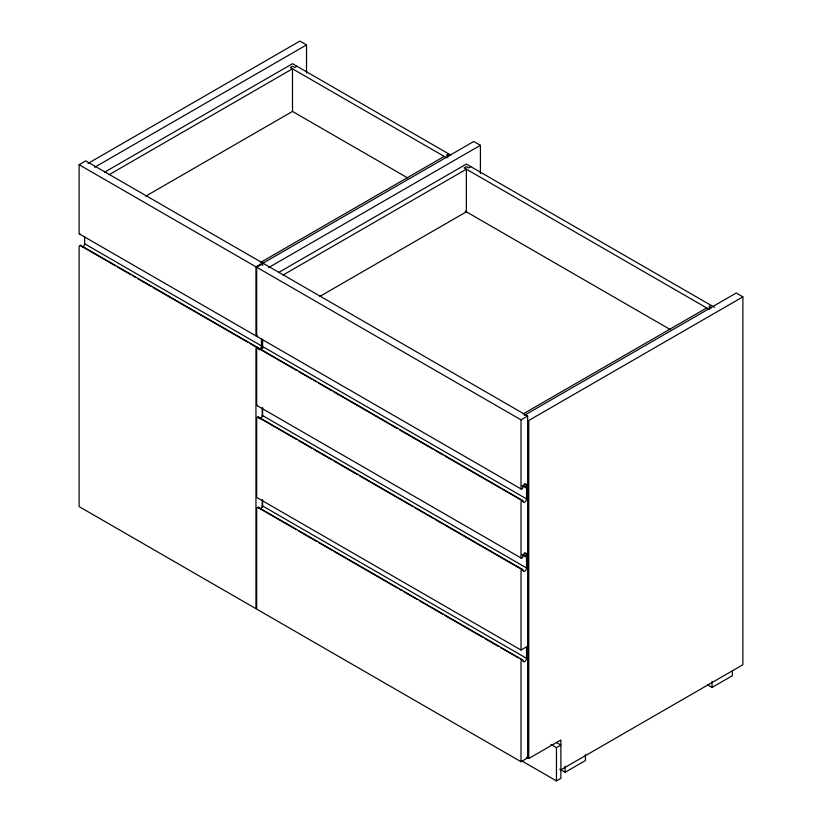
<?xml version="1.0" encoding="UTF-8"?>
<svg xmlns="http://www.w3.org/2000/svg" width="822" height="822" viewBox="0 0 822 822"><rect width="100%" height="100%" fill="white"/><g stroke="black" fill="none" stroke-linecap="round" stroke-linejoin="round"><path stroke-width="1.23" d="M80.042 233.88A1.305 0.75 -60 0 1 79.118 233.345L79.118 164.719L85.765 160.886L262.598 262.978L262.598 265.506M87.985 163.434L299.886 41.1L306.524 44.933L306.524 73.137M94.633 167.277L306.524 44.933M104.63 172.158L292.498 63.695L450.867 155.132M109.038 174.726L292.498 68.812L292.498 111.432L145.73 196.17M296.927 66.253L294.718 67.527L292.498 66.253L290.279 67.527L446.438 157.69L448.658 156.406L446.438 155.132L448.658 153.848M260.769 262.321L444.229 156.406M79.118 164.719L255.95 266.811L262.598 262.978M261.858 263.821L473.76 141.487L480.408 145.319L480.408 173.524M257.615 336.404A1.305 0.75 -60 0 1 256.69 335.869L256.69 267.232L263.338 263.4L527.652 416.004L527.652 486.768L526.553 487.405L523.213 485.483M268.506 267.664L480.408 145.319M278.504 272.544L466.372 164.081L714.452 307.305M282.922 275.113L466.372 169.198L466.372 211.819L319.604 296.557M470.8 166.64L468.591 167.914L466.372 166.64L464.163 167.914L708.913 309.226L711.133 307.942L708.913 306.668L711.133 305.394M523.244 413.867L706.704 307.942M524.333 415.367L736.235 293.022L742.883 296.865L742.883 664.741L560.881 769.813M256.69 267.232L521.014 419.847L527.652 416.004M742.883 296.865L528.762 420.484L528.762 758.521L526.553 757.237M522.104 485.699L526.553 488.258L527.652 487.621L527.652 555.826L526.553 556.463L523.213 554.542M522.104 554.747L526.553 557.316L527.652 556.679L527.652 646.195L521.014 650.038L256.69 497.423L256.69 418.562A1.305 0.75 -60 0 1 257.492 417.042A1.305 0.75 -60 0 1 258.498 417.247M258.498 507.616A1.305 0.75 -60 0 0 257.492 507.421A1.305 0.75 -60 0 0 256.69 508.941L256.69 609.112L521.014 761.717L527.652 757.884L527.652 647.048L526.553 647.685L526.553 658.34A2.61 1.51 -60 0 1 524.703 661.546A2.61 1.51 -60 0 1 522.854 660.477L520.634 659.193M528.762 758.521L560.881 739.975L560.881 778.342L556.453 780.9L522.032 761.028M550.904 744.444L556.453 747.65L560.881 745.092L556.443 742.533M559.7 769.135L565.125 772.269L585.428 760.545L585.428 754.452M707.721 684.932L712.058 687.439L732.361 675.715L732.361 670.844M292.498 111.432L407.681 177.932M465.262 211.182L670.156 329.478M524.323 483.994L526.553 485.278L526.553 487.405M525.433 486.336L527.652 487.621M79.395 233.951L256.217 336.044M256.957 336.465L521.282 489.069M84.656 236.685L84.656 243.795L261.488 345.887A2.61 1.51 -60 0 1 259.166 349.288M262.228 339.209L262.228 346.309L526.553 498.913A2.61 1.51 -60 0 1 524.703 502.119A2.61 1.51 -60 0 1 522.854 501.05L445.113 456.169M80.7 245.326L257.522 347.418M258.262 347.85L522.587 500.454M82.077 246.569L115.44 265.825M117.669 267.109L131.017 274.815M133.236 276.1L135.466 277.384M137.685 278.668L151.032 286.375M153.252 287.659L247.792 342.24M250.011 343.524L257.8 348.014A1.305 0.75 -60 0 0 256.875 347.48A1.305 0.75 -60 0 0 255.95 349.083L255.95 608.681L79.118 506.599L79.118 246.99A1.305 0.75 -60 0 1 80.042 245.388A1.305 0.75 -60 0 1 80.967 245.922A2.61 1.51 -60 0 0 81.029 246.436M296.29 370.239L258.54 348.446A2.61 1.51 -60 0 0 258.601 348.96M298.52 371.523L311.846 379.219M314.066 380.504L316.285 381.788M318.504 383.073L331.831 390.758M334.051 392.043L397.355 428.591M399.584 429.875L432.896 449.11M435.115 450.394L442.894 454.885M524.323 553.052L526.553 554.336L526.553 556.463M525.433 555.395L527.652 556.679M256.957 405.523L521.282 558.128M262.228 408.267L262.228 415.367L526.553 567.971A2.61 1.51 -60 0 1 524.703 571.167A2.61 1.51 -60 0 1 522.854 570.108L445.113 525.217M258.262 416.898L522.587 569.512M296.29 439.297L258.54 417.504A2.61 1.51 -60 0 0 258.601 418.018M298.52 440.582L311.846 448.278M314.066 449.562L331.831 459.817M334.051 461.101L357.375 474.571M359.594 475.846L412.911 506.629M415.131 507.914L432.896 518.168M435.115 519.453L442.894 523.943M262.228 499.817L262.228 505.736L526.553 658.34M258.262 507.277L522.587 659.881M296.29 529.676L258.54 507.873A2.61 1.51 -60 0 0 258.601 508.386M298.52 530.95L316.285 541.215M318.504 542.499L331.831 550.185M334.051 551.47L397.355 588.018M399.584 589.302L401.804 590.586M404.023 591.871L417.35 599.567M419.569 600.841L442.894 614.311M445.113 615.596L482.874 637.389M485.093 638.673L498.42 646.369M500.649 647.654L518.415 657.908M712.058 681.346L712.058 687.439M565.125 766.176L565.125 772.269M556.453 747.65L556.453 780.9M526.553 488.258L526.553 498.913M526.553 557.316L526.553 567.971M521.014 419.847L521.014 488.474A1.305 0.75 -60 0 0 521.939 489.008A1.305 0.75 -60 0 0 522.854 487.405A2.61 1.51 -60 0 1 524.703 484.209A2.61 1.51 -60 0 1 526.553 485.278M521.014 650.038L521.014 571.167A1.305 0.75 -60 0 1 521.939 569.574A1.305 0.75 -60 0 1 522.854 570.108M521.014 761.717L521.014 661.546A1.305 0.75 -60 0 1 521.939 659.943A1.305 0.75 -60 0 1 522.854 660.477M262.598 339.712L262.598 348.682M262.598 407.599L262.598 416.559M262.598 499.817L262.598 507.503M261.488 338.777L261.488 345.887M255.95 266.811L255.95 335.438A1.305 0.75 -60 0 0 257.111 335.797M262.228 415.367A2.61 1.51 -60 0 1 259.454 418.809M84.656 243.795A2.61 1.51 -60 0 1 82.817 246.99M526.553 554.336A2.61 1.51 -60 0 0 524.703 553.268A2.61 1.51 -60 0 0 522.854 556.463A1.305 0.75 -60 0 1 521.939 558.066A1.305 0.75 -60 0 1 521.014 557.532L521.014 502.119A1.305 0.75 -60 0 1 521.939 500.516A1.305 0.75 -60 0 1 522.854 501.05M257.615 405.462A1.305 0.75 -60 0 1 256.69 404.927L256.69 349.504A1.305 0.75 -60 0 1 257.492 347.994A1.305 0.75 -60 0 1 258.498 348.189M262.228 346.309A2.61 1.51 -60 0 1 259.454 349.761M262.228 505.736A2.61 1.51 -60 0 1 260.379 508.941"/></g></svg>
